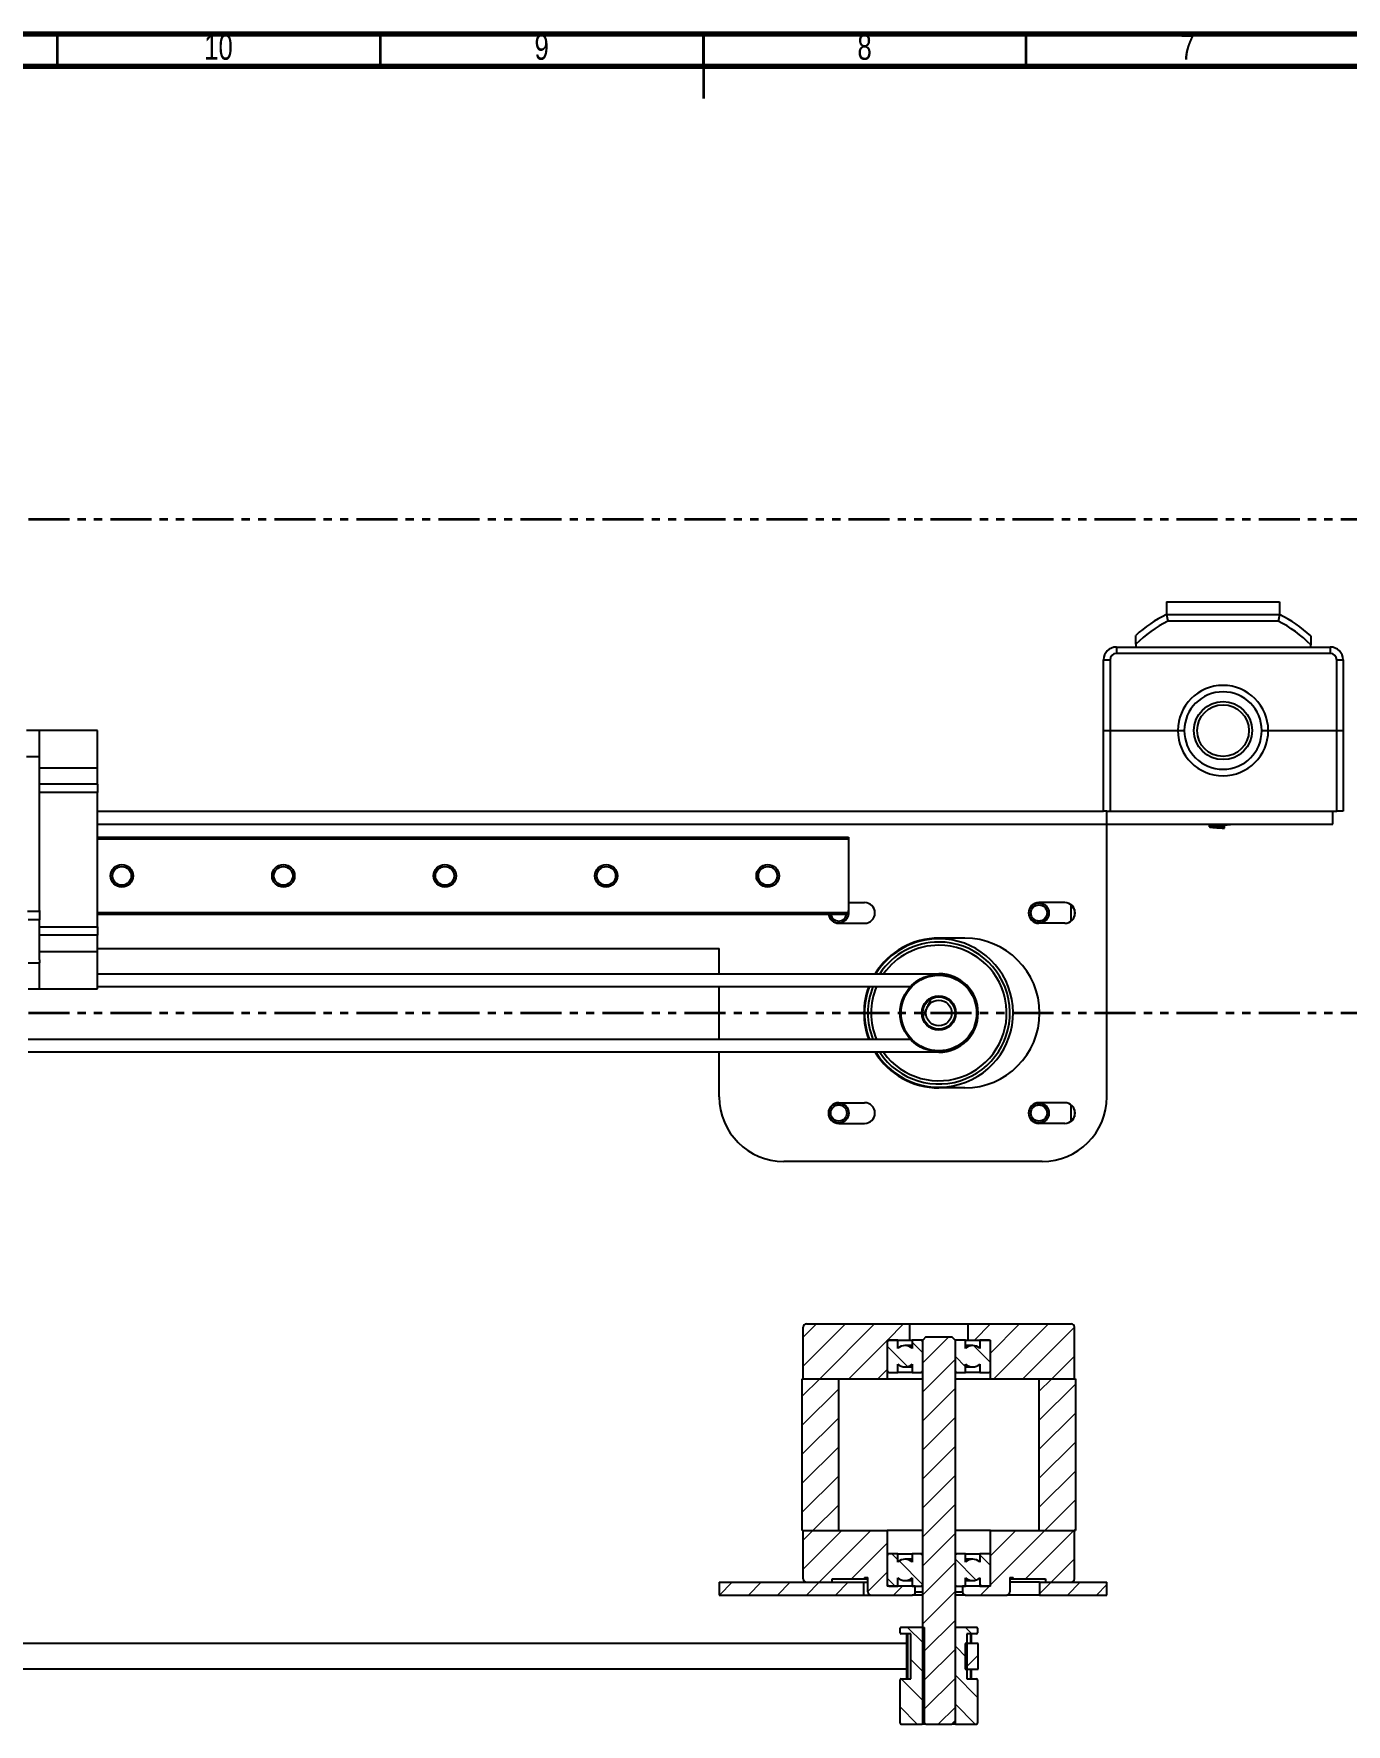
# Model space of a CAD drawing. Header units: millimetres. Extents: x -358 to 836, y 5 to 1249.
# Drawn here: x 321.8 to 525, y 327.1 to 589 of the extents above; entities that cross this region are included whole.
import ezdxf

# ---------------------------------------------------------------- set-up
doc = ezdxf.new("R2010")
doc.units = ezdxf.units.MM
doc.linetypes.add('PHANTOM', pattern=[12.7, 6.35, -1.27, 1.27, -1.27, 1.27, -1.27])
doc.styles.add('SLDTEXTSTYLE0', font='TXT', dxfattribs={"width": 0.75})

msp = doc.modelspace()

# ---------------------------------------------------------------- hatches: boundary and pattern name
at = {"linetype": 'Continuous', "lineweight": 18}
h = msp.add_hatch(dxfattribs=at)
h.set_pattern_fill('ANSI31', style=0)
edge = h.paths.add_edge_path(flags=0)
edge.add_line((440.96, 388.65), (440.96, 380.65))
edge.add_line((440.96, 380.65), (453.96, 380.65))
edge.add_line((453.96, 380.65), (453.96, 386.65))
edge.add_line((453.96, 386.65), (457.46, 386.65))
edge.add_line((457.46, 386.65), (457.46, 389.15))
edge.add_line((457.46, 389.15), (441.46, 389.15))
edge.add_arc((441.46, 388.65), 0.5, 90, 180)
h = msp.add_hatch(dxfattribs=at)
h.set_pattern_fill('ANSI31', style=0)
edge = h.paths.add_edge_path(flags=0)
edge.add_line((469.96, 386.65), (469.96, 380.65))
edge.add_line((469.96, 380.65), (482.96, 380.65))
edge.add_line((482.96, 380.65), (482.96, 388.65))
edge.add_arc((482.46, 388.65), 0.5, 0, 90)
edge.add_line((482.46, 389.15), (466.46, 389.15))
edge.add_line((466.46, 389.15), (466.46, 386.65))
edge.add_line((466.46, 386.65), (469.96, 386.65))
h = msp.add_hatch(dxfattribs=at)
h.set_pattern_fill('ANSI31', angle=90, style=0)
edge = h.paths.add_edge_path(flags=0)
edge.add_line((459.16, 386.65), (457.81, 386.65))
edge.add_line((457.81, 386.65), (457.81, 385.37))
edge.add_arc((456.71, 384.15), 1.65, 48.1897, 131.8103)
edge.add_line((455.61, 385.37), (455.61, 386.65))
edge.add_line((455.61, 386.65), (454.26, 386.65))
edge.add_arc((454.26, 386.35), 0.3, 90, 180)
edge.add_line((453.96, 386.35), (453.96, 381.95))
edge.add_arc((454.26, 381.95), 0.3, 180, 270)
edge.add_line((454.26, 381.65), (455.61, 381.65))
edge.add_line((455.61, 381.65), (455.61, 382.92))
edge.add_arc((456.71, 384.15), 1.65, 228.1897, 311.8103)
edge.add_line((457.81, 382.92), (457.81, 381.65))
edge.add_line((457.81, 381.65), (459.16, 381.65))
edge.add_arc((459.16, 381.95), 0.3, 270, 360)
edge.add_line((459.46, 381.95), (459.46, 386.35))
edge.add_arc((459.16, 386.35), 0.3, 0, 90)
h = msp.add_hatch(dxfattribs=at)
h.set_pattern_fill('ANSI31', style=0)
h.paths.add_polyline_path([(459.46, 386.65), (459.46, 342.15), (459.76, 342.15), (459.76, 327.34), (459.96, 327.15), (463.96, 327.15), (464.46, 327.65), (464.46, 386.65), (463.96, 387.15), (459.96, 387.15)], flags=0)
h = msp.add_hatch(dxfattribs=at)
h.set_pattern_fill('ANSI31', angle=90, style=0)
edge = h.paths.add_edge_path(flags=0)
edge.add_arc((467.21, 384.15), 1.65, 48.1897, 131.8103)
edge.add_line((466.11, 385.37), (466.11, 386.65))
edge.add_line((466.11, 386.65), (464.76, 386.65))
edge.add_arc((464.76, 386.35), 0.3, 90, 180)
edge.add_line((464.46, 386.35), (464.46, 381.95))
edge.add_arc((464.76, 381.95), 0.3, 180, 270)
edge.add_line((464.76, 381.65), (466.11, 381.65))
edge.add_line((466.11, 381.65), (466.11, 382.92))
edge.add_arc((467.21, 384.15), 1.65, 228.1897, 311.8103)
edge.add_line((468.31, 382.92), (468.31, 381.65))
edge.add_line((468.31, 381.65), (469.66, 381.65))
edge.add_arc((469.66, 381.95), 0.3, 270, 360)
edge.add_line((469.96, 381.95), (469.96, 386.35))
edge.add_arc((469.66, 386.35), 0.3, 0, 90)
edge.add_line((469.66, 386.65), (468.31, 386.65))
edge.add_line((468.31, 386.65), (468.31, 385.37))
h = msp.add_hatch(dxfattribs=at)
h.set_pattern_fill('ANSI31', style=0)
h.paths.add_polyline_path([(440.81, 380.65), (440.81, 357.15), (446.46, 357.15), (446.46, 380.65)], flags=0)
h = msp.add_hatch(dxfattribs=at)
h.set_pattern_fill('ANSI31', style=0)
h.paths.add_polyline_path([(483.11, 357.15), (483.11, 380.65), (477.46, 380.65), (477.46, 357.15)], flags=0)
h = msp.add_hatch(dxfattribs=at)
h.set_pattern_fill('ANSI31', style=0)
edge = h.paths.add_edge_path(flags=0)
edge.add_line((440.96, 357.15), (440.96, 349.65))
edge.add_arc((441.46, 349.65), 0.5, 180, 270)
edge.add_line((441.46, 349.15), (445.46, 349.15))
edge.add_line((445.46, 349.15), (445.46, 349.65))
edge.add_line((445.46, 349.65), (450.46, 349.65))
edge.add_line((450.46, 349.65), (450.46, 349.85))
edge.add_line((450.46, 349.85), (450.96, 349.85))
edge.add_line((450.96, 349.85), (450.96, 347.65))
edge.add_arc((451.46, 347.65), 0.5, 180, 270)
edge.add_line((451.46, 347.15), (457.81, 347.15))
edge.add_arc((457.81, 347.65), 0.5, 270, 360)
edge.add_line((458.31, 347.65), (458.31, 348.55))
edge.add_line((458.31, 348.55), (453.96, 348.55))
edge.add_line((453.96, 348.55), (453.96, 357.15))
edge.add_line((453.96, 357.15), (440.96, 357.15))
h = msp.add_hatch(dxfattribs=at)
h.set_pattern_fill('ANSI31', style=0)
edge = h.paths.add_edge_path(flags=0)
edge.add_arc((482.46, 349.65), 0.5, 270, 360)
edge.add_line((482.96, 349.65), (482.96, 357.15))
edge.add_line((482.96, 357.15), (469.96, 357.15))
edge.add_line((469.96, 357.15), (469.96, 348.55))
edge.add_line((469.96, 348.55), (465.61, 348.55))
edge.add_line((465.61, 348.55), (465.61, 347.65))
edge.add_arc((466.11, 347.65), 0.5, 180, 270)
edge.add_line((466.11, 347.15), (472.46, 347.15))
edge.add_arc((472.46, 347.65), 0.5, 270, 360)
edge.add_line((472.96, 347.65), (472.96, 349.85))
edge.add_line((472.96, 349.85), (473.46, 349.85))
edge.add_line((473.46, 349.85), (473.46, 349.65))
edge.add_line((473.46, 349.65), (478.46, 349.65))
edge.add_line((478.46, 349.65), (478.46, 349.15))
edge.add_line((478.46, 349.15), (482.46, 349.15))
h = msp.add_hatch(dxfattribs=at)
h.set_pattern_fill('ANSI31', angle=90, style=0)
edge = h.paths.add_edge_path(flags=0)
edge.add_arc((456.71, 351.05), 1.65, 228.1897, 311.8103)
edge.add_line((457.81, 349.82), (457.81, 348.55))
edge.add_line((457.81, 348.55), (459.16, 348.55))
edge.add_arc((459.16, 348.85), 0.3, 270, 360)
edge.add_line((459.46, 348.85), (459.46, 353.25))
edge.add_arc((459.16, 353.25), 0.3, 0, 90)
edge.add_line((459.16, 353.55), (457.81, 353.55))
edge.add_line((457.81, 353.55), (457.81, 352.27))
edge.add_arc((456.71, 351.05), 1.65, 48.1897, 131.8103)
edge.add_line((455.61, 352.27), (455.61, 353.55))
edge.add_line((455.61, 353.55), (454.26, 353.55))
edge.add_arc((454.26, 353.25), 0.3, 90, 180)
edge.add_line((453.96, 353.25), (453.96, 348.85))
edge.add_arc((454.26, 348.85), 0.3, 180, 270)
edge.add_line((454.26, 348.55), (455.61, 348.55))
edge.add_line((455.61, 348.55), (455.61, 349.82))
h = msp.add_hatch(dxfattribs=at)
h.set_pattern_fill('ANSI31', angle=90, style=0)
edge = h.paths.add_edge_path(flags=0)
edge.add_line((464.76, 348.55), (466.11, 348.55))
edge.add_line((466.11, 348.55), (466.11, 349.82))
edge.add_arc((467.21, 351.05), 1.65, 228.1897, 311.8103)
edge.add_line((468.31, 349.82), (468.31, 348.55))
edge.add_line((468.31, 348.55), (469.66, 348.55))
edge.add_arc((469.66, 348.85), 0.3, 270, 360)
edge.add_line((469.96, 348.85), (469.96, 353.25))
edge.add_arc((469.66, 353.25), 0.3, 0, 90)
edge.add_line((469.66, 353.55), (468.31, 353.55))
edge.add_line((468.31, 353.55), (468.31, 352.27))
edge.add_arc((467.21, 351.05), 1.65, 48.1897, 131.8103)
edge.add_line((466.11, 352.27), (466.11, 353.55))
edge.add_line((466.11, 353.55), (464.76, 353.55))
edge.add_arc((464.76, 353.25), 0.3, 90, 180)
edge.add_line((464.46, 353.25), (464.46, 348.85))
edge.add_arc((464.76, 348.85), 0.3, 180, 270)
h = msp.add_hatch(dxfattribs=at)
h.set_pattern_fill('ANSI31', style=0)
h.paths.add_polyline_path([(450.36, 349.15), (427.96, 349.15), (427.96, 347.15), (450.36, 347.15)], flags=0)
h = msp.add_hatch(dxfattribs=at)
h.set_pattern_fill('ANSI31', style=0)
h.paths.add_polyline_path([(487.96, 349.15), (477.56, 349.15), (477.56, 347.15), (487.96, 347.15)], flags=0)
h = msp.add_hatch(dxfattribs=at)
h.set_pattern_fill('ANSI31', angle=90, style=0)
edge = h.paths.add_edge_path(flags=0)
edge.add_line((456.11, 341.15), (457.61, 341.15))
edge.add_line((457.61, 341.15), (457.61, 334.15))
edge.add_line((457.61, 334.15), (456.11, 334.15))
edge.add_arc((456.11, 334), 0.15, 90, 180)
edge.add_line((455.96, 334), (455.96, 327.3))
edge.add_arc((456.11, 327.3), 0.15, 180, 270)
edge.add_line((456.11, 327.15), (459.31, 327.15))
edge.add_arc((459.31, 327.3), 0.15, 270, 360)
edge.add_line((459.46, 327.3), (459.46, 342.15))
edge.add_line((459.46, 342.15), (456.11, 342.15))
edge.add_arc((456.11, 342), 0.15, 90, 180)
edge.add_line((455.96, 342), (455.96, 341.3))
edge.add_arc((456.11, 341.3), 0.15, 180, 270)
h = msp.add_hatch(dxfattribs=at)
h.set_pattern_fill('ANSI31', angle=90, style=0)
edge = h.paths.add_edge_path(flags=0)
edge.add_line((466.31, 341.15), (467.81, 341.15))
edge.add_arc((467.81, 341.3), 0.15, 270, 360)
edge.add_line((467.96, 341.3), (467.96, 342))
edge.add_arc((467.81, 342), 0.15, 0, 90)
edge.add_line((467.81, 342.15), (464.46, 342.15))
edge.add_line((464.46, 342.15), (464.46, 327.3))
edge.add_arc((464.61, 327.3), 0.15, 180, 270)
edge.add_line((464.61, 327.15), (467.81, 327.15))
edge.add_arc((467.81, 327.3), 0.15, 270, 360)
edge.add_line((467.96, 327.3), (467.96, 334))
edge.add_arc((467.81, 334), 0.15, 0, 90)
edge.add_line((467.81, 334.15), (466.31, 334.15))
edge.add_line((466.31, 334.15), (466.31, 341.15))
h = msp.add_hatch(dxfattribs=at)
h.set_pattern_fill('ANSI31', style=0)
h.paths.add_polyline_path([(468.05, 339.65), (466.05, 339.65), (466.05, 335.65), (468.05, 335.65)], flags=0)

# ---------------------------------------------------------------- linework, layer by layer
at = {"color": 7, "linetype": 'Continuous', "lineweight": 70}
for p, q in [((15, 589), (836, 589)), ((20, 584), (831, 584))]:
    msp.add_line(p, q, dxfattribs=at)
at = {"color": 7, "linetype": 'Continuous', "lineweight": 35}
for p, q in [((325.5, 584), (325.5, 589)), ((375.5, 584), (375.5, 589)), ((425.5, 589), (425.5, 579)), ((425.5, 584), (425.5, 589)), ((475.5, 584), (475.5, 589))]:
    msp.add_line(p, q, dxfattribs=at)
at = {"color": 7, "linetype": 'PHANTOM', "lineweight": 35}
for p, q in [((581.33, 513.76), (318.29, 513.76)), ((581.33, 437.32), (-5.31, 437.32))]:
    msp.add_line(p, q, dxfattribs=at)
at = {"color": 7, "linetype": 'Continuous', "lineweight": 25}
for p, q in [((497.19, 501.04), (497.19, 499.04)), ((497.19, 501.04), (514.73, 501.04)), ((514.73, 501.04), (514.73, 499.04)), ((497.19, 499.04), (514.73, 499.04)), ((514.5, 498.04), (497.43, 498.04)), ((489.46, 494.02), (489.46, 493.02)), ((489.46, 494.02), (522.56, 494.02)), ((522.56, 493.02), (489.46, 493.02)), ((492.46, 494.44), (492.46, 494.02)), ((519.56, 494.02), (519.56, 494.34)), ((522.56, 494.02), (522.56, 493.02)), ((487.46, 492.02), (488.46, 492.02)), ((487.46, 481.07), (487.46, 492.02)), ((488.46, 492.02), (488.46, 481.07)), ((523.56, 492.02), (524.56, 492.02)), ((523.56, 481.07), (523.56, 492.02)), ((524.56, 492.02), (524.56, 481.07)), ((322.68, 481.07), (320.68, 481.07)), ((331.68, 481.07), (322.68, 481.07)), ((322.68, 477.07), (322.68, 481.07)), ((331.68, 475.3), (331.68, 481.07)), ((487.46, 481.07), (488.46, 481.07)), ((487.46, 468.57), (487.46, 481.07)), ((488.46, 481.07), (498.96, 481.07)), ((488.46, 481.07), (488.46, 468.57)), ((498.96, 481.07), (499.96, 481.07)), ((511.96, 481.07), (512.96, 481.07)), ((512.96, 481.07), (523.56, 481.07)), ((523.56, 481.07), (524.56, 481.07)), ((523.56, 468.57), (523.56, 481.07)), ((524.56, 481.07), (524.56, 468.57)), ((320.68, 477.07), (322.68, 477.07)), ((322.68, 476.57), (322.68, 477.07)), ((322.68, 453.08), (322.68, 476.57)), ((322.68, 475.3), (331.68, 475.3)), ((331.68, 472.76), (331.68, 475.3)), ((331.68, 472.76), (322.68, 472.76)), ((331.68, 471.49), (322.68, 471.49)), ((331.68, 472.76), (331.68, 471.49)), ((331.68, 450.65), (331.68, 471.49)), ((331.68, 468.57), (487.46, 468.57)), ((487.96, 468.57), (487.46, 468.57)), ((487.96, 468.57), (522.96, 468.57)), ((487.96, 466.57), (487.96, 468.57)), ((487.96, 466.57), (522.96, 466.57)), ((487.96, 424.32), (487.96, 466.57)), ((488.46, 468.57), (523.56, 468.57)), ((503.81, 466.57), (503.81, 466.18)), ((505.73, 466.37), (506.01, 466.35)), ((506.01, 466.35), (506.01, 466.17)), ((507.11, 466.53), (507.11, 466.57)), ((522.96, 466.57), (522.96, 468.57)), ((524.56, 468.57), (523.56, 468.57)), ((331.68, 464.57), (447.96, 464.57)), ((447.96, 464.27), (331.68, 464.27)), ((447.96, 464.57), (447.96, 464.27)), ((447.96, 464.27), (447.96, 452.87)), ((320.86, 453.08), (322.68, 453.08)), ((322.68, 453.21), (322.68, 451.73)), ((447.96, 454.42), (450.46, 454.42)), ((481.46, 454.42), (477.46, 454.42)), ((482.96, 453.38), (482.96, 452.26)), ((322.68, 451.73), (320.97, 451.73)), ((322.68, 445.57), (322.68, 451.73)), ((322.68, 450.65), (331.68, 450.65)), ((331.68, 452.87), (447.96, 452.87)), ((447.96, 452.57), (331.68, 452.57)), ((331.68, 450.65), (331.68, 449.37)), ((446.46, 451.22), (450.46, 451.22)), ((447.96, 452.87), (447.96, 452.57)), ((481.46, 451.22), (477.46, 451.22)), ((331.68, 449.37), (322.68, 449.37)), ((331.68, 446.84), (331.68, 449.37)), ((465.96, 448.92), (461.96, 448.92)), ((322.68, 446.84), (331.68, 446.84)), ((322.68, 445.57), (322.68, 445.07)), ((331.68, 447.32), (427.96, 447.32)), ((331.68, 441.07), (331.68, 446.84)), ((427.96, 443.41), (427.96, 447.32)), ((322.68, 441.07), (322.68, 445.07)), ((331.68, 443.41), (461.96, 443.41)), ((320.97, 441.07), (322.68, 441.07)), ((322.68, 441.07), (331.68, 441.07)), ((331.68, 441.41), (457.57, 441.41)), ((427.96, 433.23), (427.96, 441.41)), ((466.91, 440.71), (466.91, 440.71)), ((457.57, 433.23), (320.97, 433.23)), ((461.96, 431.23), (320.97, 431.23)), ((427.96, 424.32), (427.96, 431.23)), ((465.96, 425.72), (461.96, 425.72)), ((446.46, 423.42), (450.46, 423.42)), ((481.46, 423.42), (477.46, 423.42)), ((482.96, 422.38), (482.96, 421.26)), ((446.46, 420.22), (450.46, 420.22)), ((481.46, 420.22), (477.46, 420.22)), ((477.96, 414.32), (437.96, 414.32)), ((440.96, 380.65), (440.96, 388.65)), ((441.46, 389.15), (457.46, 389.15)), ((457.46, 386.65), (457.46, 389.15)), ((457.46, 389.15), (466.46, 389.15)), ((466.46, 389.15), (466.46, 386.65)), ((466.46, 389.15), (482.46, 389.15)), ((482.96, 380.65), (482.96, 388.65)), ((453.96, 386.65), (457.46, 386.65)), ((453.96, 386.65), (453.96, 380.65)), ((453.96, 386.35), (453.96, 381.95)), ((455.61, 386.65), (454.26, 386.65)), ((455.61, 385.37), (455.61, 386.65)), ((457.81, 385.8), (456.71, 385.8)), ((457.46, 386.65), (457.81, 386.65)), ((457.81, 386.65), (457.81, 385.37)), ((459.16, 386.65), (457.81, 386.65)), ((459.46, 386.65), (459.16, 386.65)), ((459.96, 387.15), (459.46, 386.65)), ((459.46, 342.15), (459.46, 386.65)), ((459.46, 381.95), (459.46, 386.35)), ((459.96, 387.15), (463.96, 387.15)), ((464.46, 386.65), (463.96, 387.15)), ((464.76, 386.65), (464.46, 386.65)), ((464.46, 386.65), (464.46, 327.65)), ((464.46, 386.35), (464.46, 381.95)), ((466.11, 386.65), (464.76, 386.65)), ((466.11, 386.65), (466.46, 386.65)), ((466.11, 385.37), (466.11, 386.65)), ((467.21, 385.8), (466.11, 385.8)), ((466.46, 386.65), (469.96, 386.65)), ((468.31, 386.65), (468.31, 385.37)), ((469.66, 386.65), (468.31, 386.65)), ((469.96, 380.65), (469.96, 386.65)), ((469.96, 381.95), (469.96, 386.35)), ((455.61, 381.65), (455.61, 382.92)), ((456.71, 382.5), (457.81, 382.5)), ((457.81, 382.92), (457.81, 381.65)), ((466.11, 381.65), (466.11, 382.92)), ((466.11, 382.5), (467.21, 382.5)), ((468.31, 382.92), (468.31, 381.65)), ((440.81, 357.15), (440.81, 380.65)), ((440.81, 380.65), (446.46, 380.65)), ((440.96, 380.65), (453.96, 380.65)), ((446.46, 357.15), (446.46, 380.65)), ((453.96, 380.65), (459.46, 380.65)), ((454.26, 381.65), (455.61, 381.65)), ((457.81, 381.65), (455.61, 381.65)), ((457.81, 381.65), (459.16, 381.65)), ((459.46, 381.65), (459.16, 381.65)), ((464.76, 381.65), (464.46, 381.65)), ((464.46, 380.65), (469.96, 380.65)), ((464.76, 381.65), (466.11, 381.65)), ((468.31, 381.65), (466.11, 381.65)), ((468.31, 381.65), (469.66, 381.65)), ((469.96, 380.65), (482.96, 380.65)), ((477.46, 380.65), (477.46, 357.15)), ((477.46, 380.65), (483.11, 380.65)), ((483.11, 380.65), (483.11, 357.15)), ((440.81, 357.15), (446.46, 357.15)), ((440.96, 357.15), (453.96, 357.15)), ((440.96, 349.65), (440.96, 357.15)), ((453.96, 357.15), (453.96, 348.55)), ((459.46, 357.15), (453.96, 357.15)), ((469.96, 357.15), (464.46, 357.15)), ((469.96, 348.55), (469.96, 357.15)), ((469.96, 357.15), (482.96, 357.15)), ((477.46, 357.15), (483.11, 357.15)), ((482.96, 349.65), (482.96, 357.15)), ((455.61, 353.55), (454.26, 353.55)), ((455.61, 352.27), (455.61, 353.55)), ((455.61, 353.55), (457.81, 353.55)), ((457.81, 353.55), (457.81, 352.27)), ((459.16, 353.55), (457.81, 353.55)), ((459.16, 353.55), (459.46, 353.55)), ((464.46, 353.55), (464.76, 353.55)), ((466.11, 353.55), (464.76, 353.55)), ((466.11, 352.27), (466.11, 353.55)), ((466.11, 353.55), (468.31, 353.55)), ((468.31, 353.55), (468.31, 352.27)), ((469.66, 353.55), (468.31, 353.55)), ((453.96, 353.25), (453.96, 348.85)), ((457.81, 352.7), (456.71, 352.7)), ((459.46, 348.85), (459.46, 353.25)), ((464.46, 353.25), (464.46, 348.85)), ((467.21, 352.7), (466.11, 352.7)), ((469.96, 348.85), (469.96, 353.25)), ((427.96, 349.15), (450.36, 349.15)), ((427.96, 349.15), (427.96, 347.15)), ((441.46, 349.15), (445.46, 349.15)), ((445.46, 349.65), (450.46, 349.65)), ((445.46, 349.15), (445.46, 349.65)), ((450.36, 347.15), (450.36, 349.15)), ((450.36, 349.15), (450.96, 349.15)), ((450.46, 349.85), (450.96, 349.85)), ((450.46, 349.85), (450.46, 349.65)), ((450.46, 349.65), (450.96, 349.65)), ((450.96, 347.65), (450.96, 349.85)), ((458.31, 348.55), (453.96, 348.55)), ((454.26, 348.55), (455.61, 348.55)), ((455.61, 348.55), (455.61, 349.82)), ((456.71, 349.4), (457.81, 349.4)), ((457.81, 349.82), (457.81, 348.55)), ((457.81, 348.55), (459.16, 348.55)), ((458.31, 347.65), (458.31, 348.55)), ((459.16, 348.55), (459.46, 348.55)), ((464.46, 348.55), (464.76, 348.55)), ((464.76, 348.55), (466.11, 348.55)), ((465.61, 348.55), (465.61, 347.65)), ((469.96, 348.55), (465.61, 348.55)), ((466.11, 348.55), (466.11, 349.82)), ((466.11, 349.4), (467.21, 349.4)), ((468.31, 349.82), (468.31, 348.55)), ((468.31, 348.55), (469.66, 348.55)), ((472.96, 349.85), (473.46, 349.85)), ((472.96, 349.85), (472.96, 347.65)), ((472.96, 349.65), (473.46, 349.65)), ((477.56, 349.15), (472.96, 349.15)), ((473.46, 349.65), (473.46, 349.85)), ((473.46, 349.65), (478.46, 349.65)), ((477.56, 349.15), (477.56, 347.15)), ((477.56, 349.15), (487.96, 349.15)), ((478.46, 349.65), (478.46, 349.15)), ((478.46, 349.15), (482.46, 349.15)), ((487.96, 347.15), (487.96, 349.15)), ((427.96, 347.15), (450.36, 347.15)), ((450.36, 347.15), (451.46, 347.15)), ((451.46, 347.15), (457.81, 347.15)), ((459.46, 347.15), (457.81, 347.15)), ((466.11, 347.15), (464.46, 347.15)), ((466.11, 347.15), (472.46, 347.15)), ((477.56, 347.15), (472.46, 347.15)), ((477.56, 347.15), (487.96, 347.15)), ((455.96, 341.3), (455.96, 342)), ((459.46, 342.15), (456.11, 342.15)), ((457.61, 341.15), (456.11, 341.15)), ((456.93, 341.15), (456.93, 334.15)), ((457.08, 341.15), (457.08, 334.15)), ((457.61, 334.15), (457.61, 341.15)), ((459.46, 327.3), (459.46, 342.15)), ((459.46, 342.15), (459.76, 342.15)), ((459.52, 342.15), (459.52, 327.65)), ((459.76, 327.34), (459.76, 342.15)), ((464.46, 342.15), (464.46, 327.3)), ((467.81, 342.15), (464.46, 342.15)), ((466.31, 341.15), (466.31, 334.15)), ((467.81, 341.15), (466.31, 341.15)), ((467.01, 339.65), (467.01, 341.15)), ((467.96, 342), (467.96, 341.3)), ((456.93, 339.65), (123.01, 339.65)), ((466.05, 339.65), (466.05, 335.65)), ((468.05, 339.65), (466.05, 339.65)), ((468.05, 335.65), (468.05, 339.65)), ((456.93, 335.65), (123.01, 335.65)), ((466.05, 335.65), (468.05, 335.65)), ((467.01, 334.15), (467.01, 335.65)), ((455.96, 327.3), (455.96, 334)), ((456.11, 334.15), (457.61, 334.15)), ((466.31, 334.15), (467.81, 334.15)), ((467.96, 334), (467.96, 327.3)), ((459.52, 327.65), (459.76, 327.34)), ((459.76, 327.34), (459.96, 327.15)), ((463.96, 327.15), (464.46, 327.65)), ((456.11, 327.15), (459.31, 327.15)), ((459.96, 327.15), (459.31, 327.15)), ((459.96, 327.15), (463.96, 327.15)), ((464.61, 327.15), (463.96, 327.15)), ((464.61, 327.15), (467.81, 327.15))]:
    msp.add_line(p, q, dxfattribs=at)
at = {"color": 8, "linetype": 'Continuous', "lineweight": 25}
for p, q in [((331.68, 466.57), (487.96, 466.57)), ((482.46, 451.57), (482.46, 453.69)), ((482.46, 453.69), (482.8, 453.69)), ((320.97, 445.07), (322.68, 445.07)), ((461.96, 443.41), (461.96, 443.32)), ((461.96, 431.23), (461.96, 431.32)), ((482.46, 420.95), (482.46, 423.07)), ((482.46, 420.95), (482.8, 420.95)), ((458.31, 347.65), (459.46, 347.65)), ((464.46, 347.65), (465.61, 347.65)), ((466.86, 341.15), (466.86, 339.65)), ((466.86, 335.65), (466.86, 334.15)), ((459.46, 327.3), (459.81, 327.3)), ((464.11, 327.3), (464.46, 327.3))]:
    msp.add_line(p, q, dxfattribs=at)
at = {"color": 7, "linetype": 'Continuous', "lineweight": 25, "flags": 128}
for points in [[(506.01, 466.17), (506.06, 466.11), (506.1, 466.05), (506.18, 465.95)], [(506.18, 465.95), (506.18, 466.11), (506.18, 466.26), (506.18, 466.41), (506.18, 466.57)]]:
    msp.add_lwpolyline(points, dxfattribs=at)
at = {"color": 7, "linetype": 'Continuous', "lineweight": 25}
for centre, radius in [((505.96, 481.07), 4.5), ((505.96, 481.07), 4), ((335.46, 458.57), 1.75), ((335.46, 458.57), 1.45), ((360.46, 458.57), 1.75), ((360.46, 458.57), 1.45), ((385.46, 458.57), 1.75), ((385.46, 458.57), 1.45), ((410.46, 458.57), 1.75), ((410.46, 458.57), 1.45), ((435.46, 458.57), 1.75), ((435.46, 458.57), 1.45), ((477.46, 452.82), 1.55), ((477.46, 452.82), 1.25), ((461.96, 437.32), 6), ((461.96, 437.32), 5.85), ((461.96, 437.32), 2.65), ((461.96, 437.32), 2.5), ((461.96, 437.32), 2), ((446.46, 421.82), 1.55), ((446.46, 421.82), 1.25), ((477.46, 421.82), 1.55), ((477.46, 421.82), 1.25)]:
    msp.add_circle(centre, radius, dxfattribs=at)
for centre, radius, start, end in [((505.96, 481.07), 20, 116.0059, 132.4542), ((505.96, 481.07), 19, 116.6938, 135.2778), ((505.96, 481.07), 19, 44.3095, 63.3062), ((505.96, 481.07), 20, 47.1721, 63.9941), ((489.46, 492.02), 2, 90, 180), ((489.46, 492.02), 1, 90, 180), ((522.56, 492.02), 2, 0, 90), ((522.56, 492.02), 1, 0, 90), ((505.96, 481.07), 7, 0, 180), ((505.96, 481.07), 6, 0, 180), ((505.96, 481.07), 7, 180, 0), ((505.96, 481.07), 6, 180, 0), ((446.46, 452.82), 1.55, 189.3979, 14.5926), ((450.46, 452.82), 1.6, 270, 90), ((477.46, 452.82), 1.6, 90, 270), ((481.46, 452.82), 1.6, 270, 90), ((446.46, 452.82), 1.6, 189.1017, 270), ((446.46, 452.82), 1.25, 191.682, 348.318), ((461.96, 437.32), 11.6, 90, 148.3201), ((461.96, 437.32), 11.5, 90, 148.0122), ((461.96, 437.32), 11.5, 211.9878, 90), ((461.96, 437.32), 11, 213.6294, 90), ((461.96, 437.32), 11, 90, 146.3706), ((465.96, 437.32), 11.6, 270, 90), ((461.96, 437.32), 6.09, 270, 90), ((461.96, 437.32), 11.6, 159.3439, 200.6561), ((461.96, 437.32), 11.5, 159.1559, 200.8441), ((461.96, 437.32), 11, 158.161, 201.839), ((461.96, 437.32), 11.6, 211.6799, 270), ((437.96, 424.32), 10, 180, 270), ((477.96, 424.32), 10, 270, 0), ((446.46, 421.82), 1.6, 90, 270), ((450.46, 421.82), 1.6, 270, 90), ((477.46, 421.82), 1.6, 90, 270), ((481.46, 421.82), 1.6, 270, 90), ((441.46, 388.65), 0.5, 90, 180), ((482.46, 388.65), 0.5, 0, 90), ((454.26, 386.35), 0.3, 90, 180), ((456.71, 384.15), 1.65, 48.1897, 131.8103), ((459.16, 386.35), 0.3, 0, 90), ((464.76, 386.35), 0.3, 90, 180), ((467.21, 384.15), 1.65, 48.1897, 131.8103), ((469.66, 386.35), 0.3, 0, 90), ((456.71, 384.15), 1.65, 228.1897, 311.8103), ((467.21, 384.15), 1.65, 228.1897, 311.8103), ((454.26, 381.95), 0.3, 180, 270), ((459.16, 381.95), 0.3, 270, 0), ((464.76, 381.95), 0.3, 180, 270), ((469.66, 381.95), 0.3, 270, 0), ((454.26, 353.25), 0.3, 90, 180), ((459.16, 353.25), 0.3, 0, 90), ((464.76, 353.25), 0.3, 90, 180), ((469.66, 353.25), 0.3, 0, 90), ((456.71, 351.05), 1.65, 48.1897, 131.8103), ((467.21, 351.05), 1.65, 48.1897, 131.8103), ((441.46, 349.65), 0.5, 180, 270), ((454.26, 348.85), 0.3, 180, 270), ((456.71, 351.05), 1.65, 228.1897, 311.8103), ((459.16, 348.85), 0.3, 270, 0), ((464.76, 348.85), 0.3, 180, 270), ((467.21, 351.05), 1.65, 228.1897, 311.8103), ((469.66, 348.85), 0.3, 270, 0), ((482.46, 349.65), 0.5, 270, 0), ((451.46, 347.65), 0.5, 180, 270), ((457.81, 347.65), 0.5, 270, 0), ((466.11, 347.65), 0.5, 180, 270), ((472.46, 347.65), 0.5, 270, 0), ((456.11, 342), 0.15, 90, 180), ((456.11, 341.3), 0.15, 180, 270), ((467.81, 342), 0.15, 0, 90), ((467.81, 341.3), 0.15, 270, 0), ((456.11, 334), 0.15, 90, 180), ((467.81, 334), 0.15, 0, 90), ((456.11, 327.3), 0.15, 180, 270), ((459.31, 327.3), 0.15, 270, 0), ((464.61, 327.3), 0.15, 180, 270), ((467.81, 327.3), 0.15, 270, 0)]:
    msp.add_arc(centre, radius, start, end, dxfattribs=at)
at = {"color": 8, "linetype": 'Continuous', "lineweight": 25}
for centre, radius, start, end in [((480.96, 453.69), 1.5, 0, 16.4213), ((461.96, 437.32), 10.5, 90, 144.5361), ((461.96, 437.32), 10.5, 215.4639, 90), ((461.96, 437.32), 10.5, 157.0633, 202.9367), ((480.96, 420.95), 1.5, 343.5787, 0)]:
    msp.add_arc(centre, radius, start, end, dxfattribs=at)
at = {"color": 7, "linetype": 'Continuous', "lineweight": 25}
for points, knots in [([(497.19, 499.04), (497.19, 499.03), (497.2, 499.01), (497.24, 498.84), (497.29, 498.6), (497.36, 498.32), (497.41, 498.13), (497.42, 498.05), (497.43, 498.04)], [0, 0, 0, 0, 0.207725, 0.415366, 0.625324, 0.840417, 0.99405, 1, 1, 1, 1]), ([(514.73, 499.04), (514.73, 499.03), (514.72, 499.01), (514.68, 498.84), (514.63, 498.6), (514.56, 498.32), (514.52, 498.13), (514.5, 498.05), (514.5, 498.04)], [0, 0, 0, 0, 0.207725, 0.415367, 0.625323, 0.840416, 0.99405, 1, 1, 1, 1]), ([(492.46, 494.44), (492.46, 494.65), (492.46, 495.01), (492.46, 495.44), (492.46, 495.69), (492.46, 495.81), (492.46, 495.82), (492.46, 495.82)], [0, 0, 0, 0, 0.339623, 0.572496, 0.751546, 0.897523, 1, 1, 1, 1]), ([(519.56, 495.74), (519.56, 495.73), (519.56, 495.71), (519.56, 495.54), (519.56, 495.25), (519.56, 494.83), (519.56, 494.5), (519.56, 494.34)], [0, 0, 0, 0, 0.143452, 0.286328, 0.481365, 0.747049, 1, 1, 1, 1]), ([(507.06, 466.54), (507.08, 466.53), (507.14, 466.51), (506.86, 466.46), (506.3, 466.41), (505.56, 466.36), (504.8, 466.31), (504.18, 466.26), (503.83, 466.21), (503.85, 466.19), (503.85, 466.18)], [0, 0, 0, 0, 0.078238, 0.220088, 0.359455, 0.499212, 0.640842, 0.778512, 0.921133, 1, 1, 1, 1]), ([(503.84, 466.16), (503.89, 466.14), (503.99, 466.12), (504.23, 466.1), (504.32, 466.09), (504.51, 466.07), (504.61, 466.07), (504.93, 466.04), (505.19, 466.02), (505.7, 465.99), (505.96, 465.97), (506.18, 465.95)], [0, 0, 0, 0, 0.25, 0.25, 0.375, 0.375, 0.5, 0.5, 0.75, 0.75, 1, 1, 1, 1]), ([(504.67, 466.3), (504.68, 466.3), (504.8, 466.28), (505.21, 466.25), (505.68, 466.2), (505.94, 466.18), (506.01, 466.17)], [0, 0, 0, 0, 0.01508, 0.413959, 0.8276, 1, 1, 1, 1]), ([(331.68, 447.1), (331.68, 447.22), (331.68, 447.37), (331.68, 447.48), (331.68, 447.5)], [0, 0, 0, 0, 0.832551, 1, 1, 1, 1]), ([(467.04, 440.52), (467.03, 440.52), (466.98, 440.61), (466.93, 440.68), (466.92, 440.7), (466.91, 440.71)], [0, 0, 0, 0, 0.0239261, 0.6219978, 1, 1, 1, 1]), ([(459.52, 436.78), (459.64, 437.05), (459.84, 437.48), (460.06, 437.96), (460.14, 438.15)], [0, 0, 0, 0, 0.626082, 1, 1, 1, 1]), ([(460.14, 438.15), (460.24, 438.37), (460.46, 438.85), (460.65, 439.28), (460.76, 439.51)], [0, 0, 0, 0, 0.455674, 1, 1, 1, 1]), ([(467.81, 438.66), (467.81, 438.67), (467.8, 438.69), (467.78, 438.79), (467.75, 438.91), (467.74, 438.93)], [0, 0, 0, 0, 0.373359, 0.881218, 1, 1, 1, 1])]:
    msp.add_open_spline(points, degree=3, knots=knots, dxfattribs=at)

# ---------------------------------------------------------------- texts
at = {"color": 7, "linetype": 'Continuous', "lineweight": 0, "attachment_point": 2, "style": 'SLDTEXTSTYLE0'}
for s, insert, char_height in [('10', (350.42, 588.96), 3.969), ('9', (400.46, 588.96), 3.97), ('8', (450.46, 588.96), 3.97), ('7', (500.46, 588.96), 3.97)]:
    msp.add_mtext(s, dxfattribs=dict(at, insert=insert, char_height=char_height))

doc.saveas('drawing.dxf')
